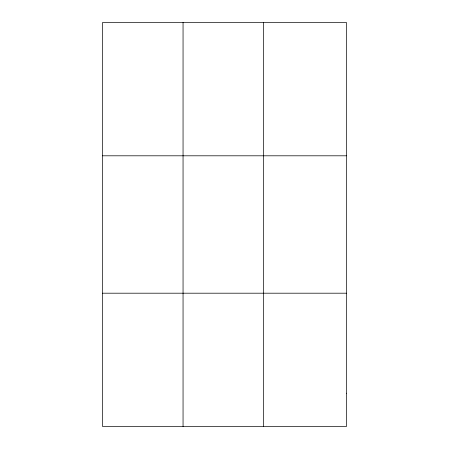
<?xml version="1.0" encoding="UTF-8"?>
<svg xmlns="http://www.w3.org/2000/svg" width="449" height="449" viewBox="0 0 449 449"><rect width="100%" height="100%" fill="white"/><g stroke="black" fill="none" stroke-linecap="round" stroke-linejoin="round"><path stroke-width="0.67" d="M183.052 22.45L183.052 426.55M263.507 22.45L263.507 426.55M102.597 155.803L346.404 155.803M102.597 293.197L346.404 293.197M346.404 393.212L346.404 426.55L102.597 426.55L102.597 22.45L346.404 22.45L346.404 393.212"/></g></svg>
